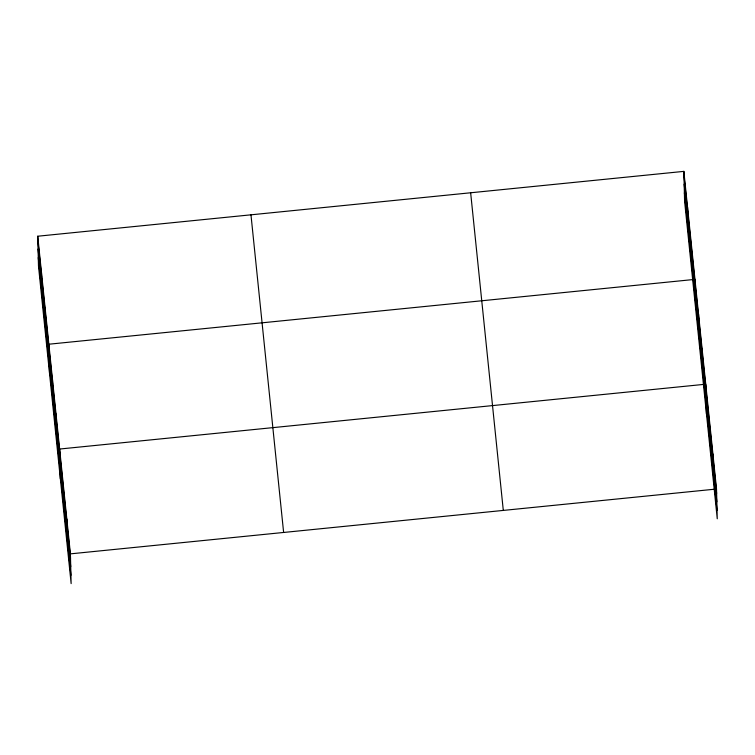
<?xml version="1.0" encoding="UTF-8"?>
<svg xmlns="http://www.w3.org/2000/svg" width="755" height="755" viewBox="0 0 755 755"><rect width="100%" height="100%" fill="white"/><g stroke="black" fill="none" stroke-linecap="round" stroke-linejoin="round"><path stroke-width="1.13" d="M37.75 236.221L70.413 553.859L71.14 583.624L38.477 265.986L37.75 236.221L683.86 171.376L716.523 489.013L717.25 518.779L684.587 201.141L683.86 171.376M70.413 553.859L714.23 489.249M683.973 175.849L716.627 493.487M684.181 184.192L716.835 501.839M684.389 192.799L717.042 510.437M470.648 192.77L503.302 510.418M250.971 214.816L283.625 532.464M37.863 240.685L70.517 558.332M38.061 249.037L70.725 566.675M38.269 257.634L70.932 575.282M712.928 454.076L713.041 458.549M709.341 419.138L709.445 423.612M706.472 413.957L705.746 384.201L59.636 449.036L60.362 478.802M702.15 349.254L702.263 353.727M698.564 314.316L698.668 318.789M695.695 309.144L694.968 279.378L48.858 344.214L49.585 373.98M691.269 243.374L691.372 247.848M687.569 207.38L687.673 211.844M66.817 518.921L66.921 523.394M63.222 483.974L63.335 488.447M56.04 414.099L56.144 418.572M52.444 379.152L52.557 383.625M45.149 308.219L45.262 312.683M41.45 272.215L41.563 276.689"/></g></svg>
